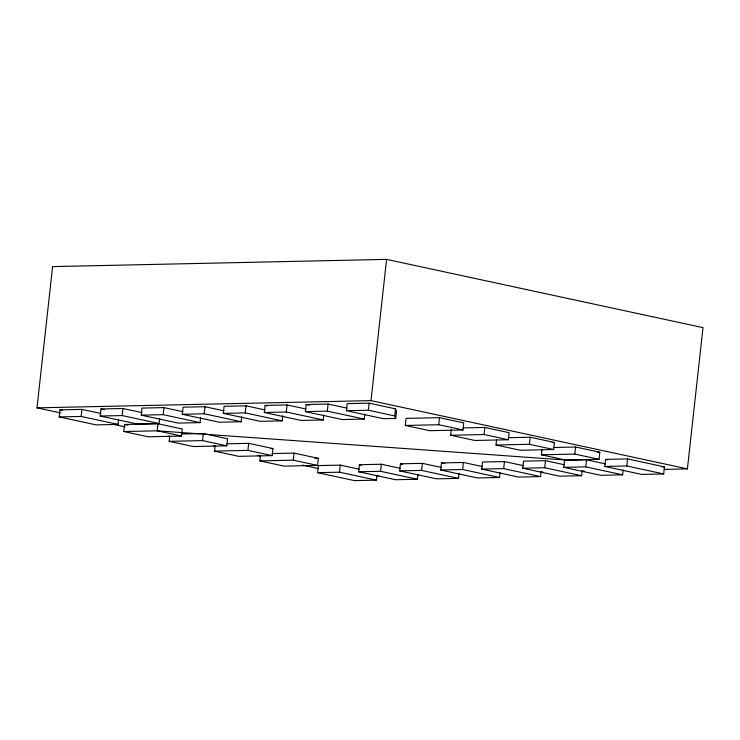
<?xml version="1.0" encoding="UTF-8"?>
<svg xmlns="http://www.w3.org/2000/svg" width="740" height="740" viewBox="0 0 740 740"><rect width="100%" height="100%" fill="white"/><g stroke="black" fill="none" stroke-linecap="round" stroke-linejoin="round"><path stroke-width="1.11" d="M60.726 412.966L37 407.851L52.596 266.604L386.585 259.379L703 327.635L687.404 468.882L664.289 469.382M118.594 419.358L118.039 424.409L96.089 424.88L59.172 416.916L59.949 409.858L81.9 409.387L100.918 413.484M59.172 416.916L81.123 416.444L81.9 409.387M159.627 418.479L159.072 423.521L137.122 423.992L100.205 416.028L100.982 408.97L122.933 408.499L141.951 412.596M100.205 416.028L122.156 415.556L122.933 408.499M123.811 431.54L124.588 424.483L157.99 423.761L182.253 428.987L181.467 436.054L148.065 436.776L123.811 431.54L157.213 430.819L565.638 460.039L599.039 459.318L599.816 452.251L575.554 447.016L553.677 447.496M200.66 417.591L200.105 422.632L178.155 423.104L141.238 415.149L142.015 408.082L163.965 407.611L182.983 411.708M157.99 423.761L157.213 430.819L181.467 436.054M141.238 415.149L163.189 414.668L163.965 407.611M181.457 434.01L203.343 433.538L227.596 438.774L226.819 445.832L193.418 446.553L169.164 441.327L169.719 436.276M241.693 416.703L241.138 421.745L219.188 422.216L182.271 414.261L183.058 407.194L204.999 406.723L224.017 410.82M182.271 414.261L204.222 413.78L204.999 406.723M169.164 441.327L202.566 440.605L203.343 433.538M226.81 443.796L248.696 443.325L272.949 448.551L272.172 455.618L238.77 456.339L214.517 451.104L215.072 446.063M282.726 415.815L282.171 420.857L260.221 421.338L223.304 413.373L224.09 406.306L246.032 405.835L265.05 409.932M223.304 413.373L245.255 412.892L246.032 405.835M214.517 451.104L247.918 450.382L248.696 443.325M323.759 414.927L323.204 419.969L301.254 420.45L264.337 412.485L265.124 405.418L287.065 404.947L306.082 409.044M272.163 453.583L294.048 453.102L318.302 458.338L317.525 465.404L284.123 466.126L259.87 460.891L260.425 455.849M264.337 412.485L286.288 412.004L287.065 404.947M259.87 460.891L293.271 460.169L294.048 453.102M364.792 414.039L364.237 419.081L342.287 419.562L305.37 411.597L306.157 404.53L328.107 404.059L347.115 408.166M376.993 475.099L376.438 480.149L354.488 480.621L317.571 472.657L318.357 465.599L340.308 465.118L359.316 469.225M305.37 411.597L327.321 411.125L328.107 404.059M317.571 472.657L339.521 472.185L340.308 465.118M346.413 410.709L347.19 403.642L369.14 403.171L395.502 408.859L396.511 411.338L395.724 418.405L383.32 418.674L346.413 410.709L368.354 410.238L394.725 415.926L395.724 418.405M418.026 474.22L417.471 479.261L395.521 479.733L358.613 471.769L359.39 464.711L381.341 464.239L400.349 468.337M368.354 410.238L369.14 403.171M37 407.851L370.99 400.627L386.585 259.379M358.613 471.769L380.554 471.297L381.341 464.239M394.725 415.926L395.502 408.859M459.059 473.332L458.504 478.373L436.554 478.845L399.646 470.881L400.423 463.823L422.374 463.351L441.392 467.449M405.317 425.454L406.103 418.396L439.495 417.675L463.758 422.901L462.981 429.968L429.579 430.689L405.317 425.454L438.718 424.732L462.981 429.968M399.646 470.881L421.587 470.409L422.374 463.351M438.718 424.732L439.495 417.675M500.092 472.444L499.537 477.485L477.587 477.957L440.679 470.002L441.456 462.935L463.407 462.463L482.424 466.561M462.972 427.924L484.848 427.452L509.111 432.687L508.334 439.745L474.932 440.467L450.669 435.24L451.345 429.182M440.679 470.002L462.62 469.521L463.407 462.463M450.669 435.24L484.071 434.519L484.848 427.452M541.134 471.556L540.57 476.597L518.629 477.069L481.712 469.114L482.489 462.047L504.44 461.575L523.457 465.673M508.325 437.71L530.201 437.238L554.463 442.474L553.687 449.532L520.285 450.253L496.022 445.018L496.586 439.976M481.712 469.114L503.663 468.633L504.44 461.575M582.167 470.668L581.603 475.709L559.662 476.19L522.745 468.226L523.522 461.159L545.473 460.687L564.49 464.785M496.022 445.018L529.424 444.296L530.201 437.238M565.638 460.039L541.375 454.804L541.939 449.763M522.745 468.226L544.696 467.745L545.473 460.687M623.2 469.78L622.636 474.821L600.695 475.302L563.778 467.338L564.555 460.271L586.505 459.799L605.524 463.897M541.375 454.804L574.777 454.082L575.554 447.016M563.778 467.338L585.729 466.866L586.505 459.799M604.811 466.45L605.588 459.383L627.538 458.911L664.455 466.875L663.669 473.933L641.728 474.414L604.811 466.45L626.762 465.978L663.669 473.933M626.762 465.978L627.538 458.911M270.646 448.607L272.949 448.551M552.16 442.52L554.463 442.474M314.851 458.411L318.302 458.338M597.513 452.307L599.816 452.251M662.143 466.921L664.455 466.875M376.521 475.607L378.834 475.552M540.635 472.055L542.947 472.009M582.241 471.158L584.554 471.103M370.99 400.627L687.404 468.882M605.588 459.383L607.827 459.873M484.071 434.519L508.334 439.745M529.424 444.296L553.687 449.532M574.777 454.082L599.039 459.318M306.157 404.53L309.514 405.261M327.321 411.125L364.237 419.081M585.729 466.866L622.636 474.821M265.124 405.418L267.362 405.899M286.288 412.004L323.204 419.969M544.696 467.745L581.603 475.709M245.255 412.892L282.171 420.857M503.663 468.633L540.57 476.597M441.456 462.935L444.814 463.656M204.222 413.78L241.138 421.745M462.62 469.521L499.537 477.485M400.423 463.823L402.662 464.304M163.189 414.668L200.105 422.632M421.587 470.409L458.504 478.373M100.982 408.97L104.34 409.692M359.39 464.711L361.629 465.192M122.156 415.556L159.072 423.521M380.554 471.297L417.471 479.261M59.949 409.858L62.188 410.339M202.566 440.605L226.819 445.832M247.918 450.382L272.172 455.618M293.271 460.169L317.525 465.404M124.588 424.483L127.9 425.195M81.123 416.444L118.039 424.409M339.521 472.185L376.438 480.149M113.84 424.427L125.143 426.86M168.082 436.128L170.348 436.609M213.287 445.878L215.544 446.368M257.354 455.387L260.748 456.118M302.558 465.136L318.376 468.55"/></g></svg>
